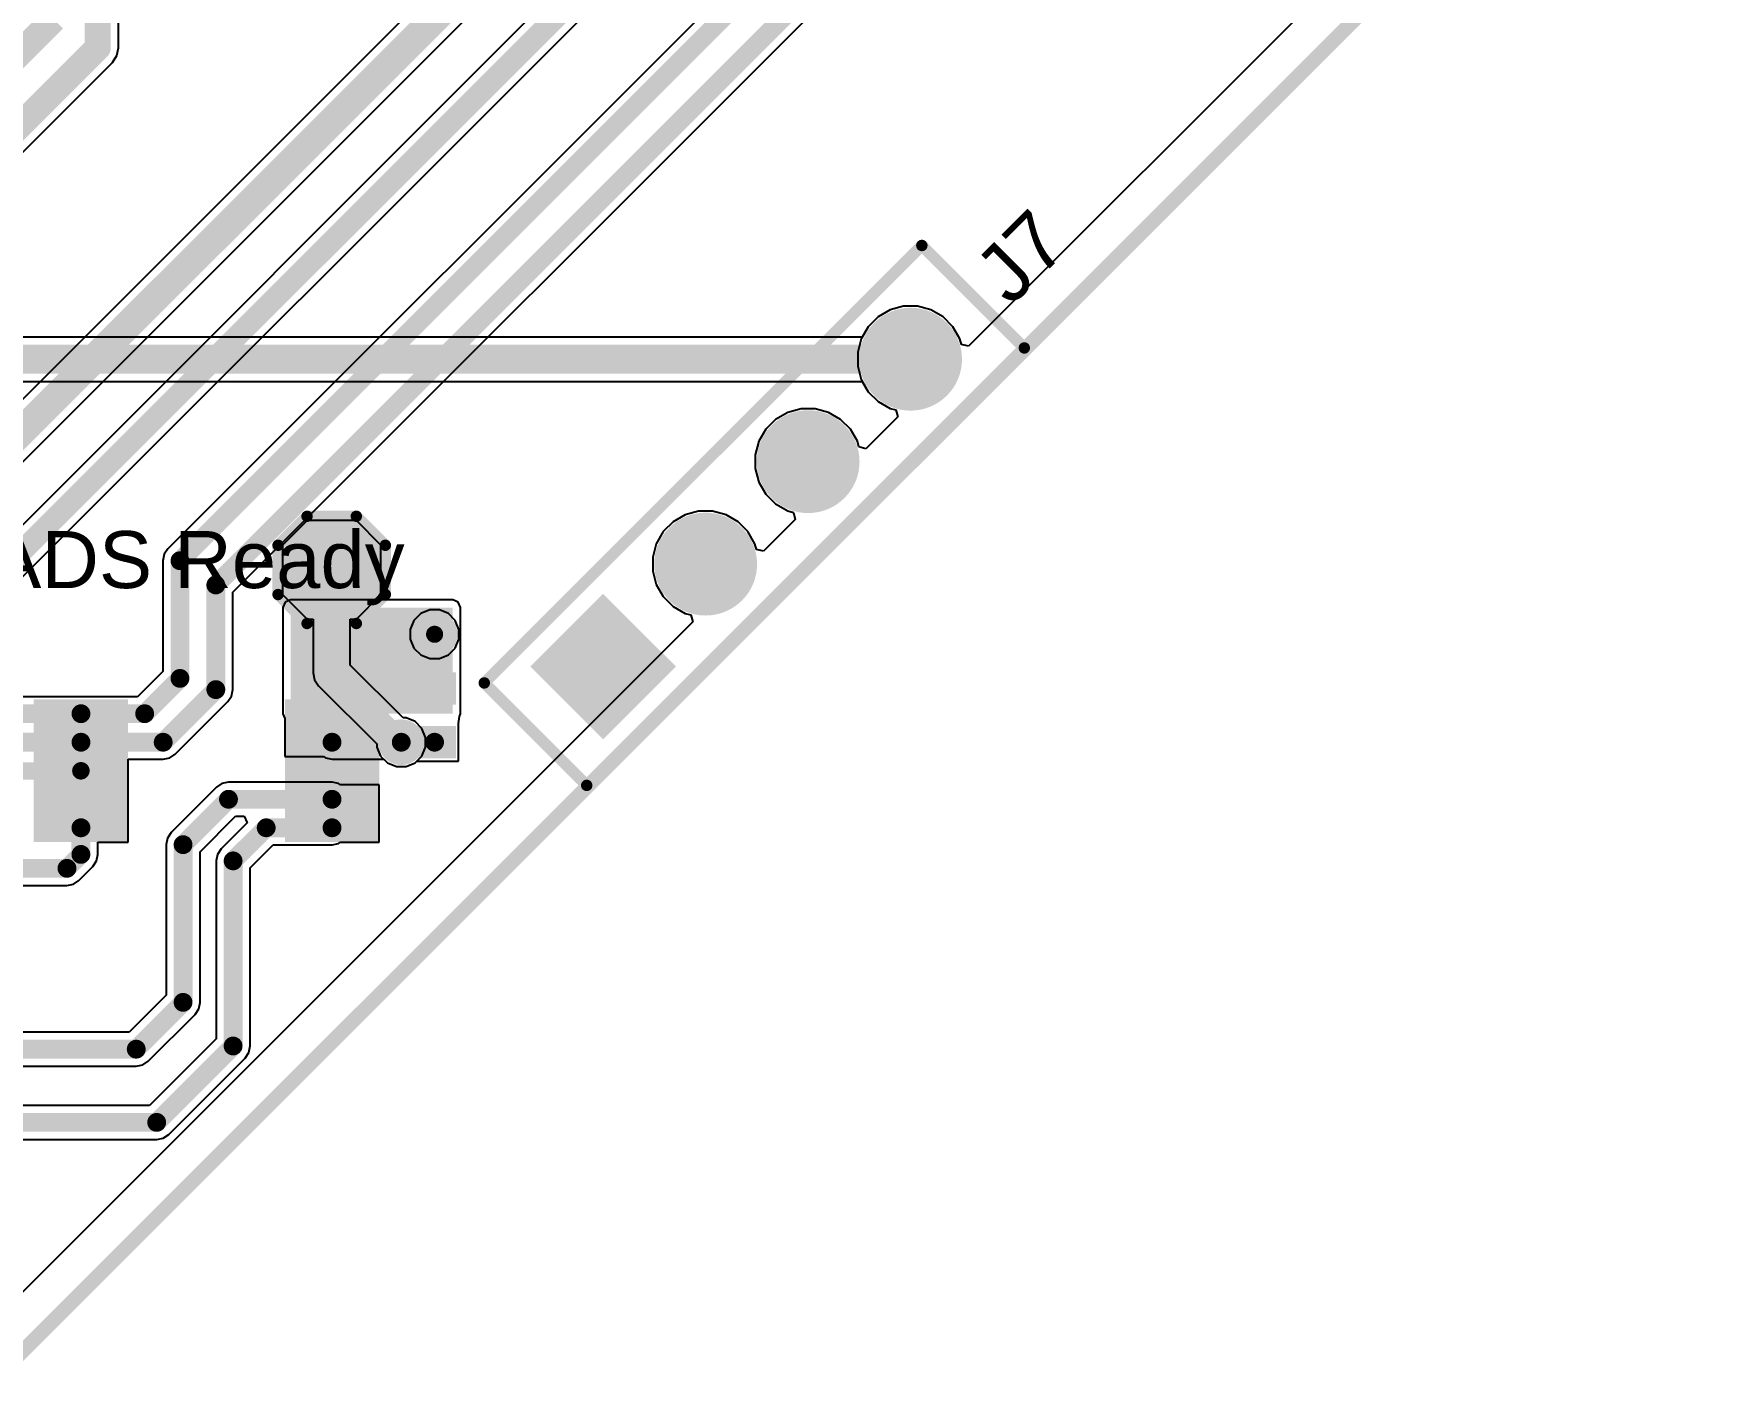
# Model space of a CAD drawing. Header units: millimetres. Extents: x -0.27 to 3.94, y -1.19 to 3.
# Drawn here: x 2.786 to 3.942, y -1.186 to -0.249 of the extents above; entities that cross this region are included whole.
import ezdxf

# ---------------------------------------------------------------- set-up
doc = ezdxf.new("R2010")
doc.units = ezdxf.units.MM
doc.header["$MEASUREMENT"] = 0
for name, color, linetype in [('BottomLayer', 5, 'Continuous'), ('BottomPaste', 16, 'Continuous'), ('BottomSolder', 6, 'Continuous'), ('Mechanical2', 216, 'Continuous'), ('MultiLayer', 9, 'Continuous'), ('PadHoleLayer', 156, 'Continuous'), ('TopLayer', 1, 'Continuous'), ('TopOverlay', 2, 'Continuous'), ('TopPaste', 8, 'Continuous'), ('TopSolder', 216, 'Continuous'), ('ViaHoleLayer', 16, 'Continuous')]:
    doc.layers.add(name, color=color, linetype=linetype)
doc.styles.add('Arial', font='arial.ttf', dxfattribs={"height": 0.2})

# ---------------------------------------------------------------- blocks, each defined once
blk = doc.blocks.new('VSSOP_10_B_15')
at = {"layer": 'BottomLayer'}
for points in [[(-0.1151575, 0.0452756), (-0.0580709, 0.0452756), (-0.0580709, 0.0334646), (-0.1151575, 0.0334646)], [(0.0580709, 0.0452756), (0.1151575, 0.0452756), (0.1151575, 0.0334646), (0.0580709, 0.0334646)], [(-0.1151575, 0.0255905), (-0.0580709, 0.0255905), (-0.0580709, 0.0137795), (-0.1151575, 0.0137795)], [(0.0580709, 0.0255906), (0.1151575, 0.0255906), (0.1151575, 0.0137796), (0.0580709, 0.0137796)], [(-0.1151575, 0.0059055), (-0.0580709, 0.0059055), (-0.0580709, -0.0059055), (-0.1151575, -0.0059055)], [(0.0580709, 0.0059055), (0.1151575, 0.0059055), (0.1151575, -0.0059055), (0.0580709, -0.0059055)], [(-0.1151575, -0.0137796), (-0.0580709, -0.0137796), (-0.0580709, -0.0255906), (-0.1151575, -0.0255906)], [(0.0580709, -0.0137795), (0.1151575, -0.0137795), (0.1151575, -0.0255905), (0.0580709, -0.0255905)], [(-0.1151575, -0.0334646), (-0.0580709, -0.0334646), (-0.0580709, -0.0452756), (-0.1151575, -0.0452756)], [(0.0580709, -0.0334646), (0.1151575, -0.0334646), (0.1151575, -0.0452756), (0.0580709, -0.0452756)]]:
    blk.add_hatch(color=5, dxfattribs=at).paths.add_polyline_path(points)
at = {"layer": 'BottomPaste'}
for points in [[(-0.1151575, 0.0452756), (-0.0580709, 0.0452756), (-0.0580709, 0.0334646), (-0.1151575, 0.0334646)], [(0.0580709, 0.0452756), (0.1151575, 0.0452756), (0.1151575, 0.0334646), (0.0580709, 0.0334646)], [(-0.1151575, 0.0255905), (-0.0580709, 0.0255905), (-0.0580709, 0.0137795), (-0.1151575, 0.0137795)], [(0.0580709, 0.0255906), (0.1151575, 0.0255906), (0.1151575, 0.0137796), (0.0580709, 0.0137796)], [(-0.1151575, 0.0059055), (-0.0580709, 0.0059055), (-0.0580709, -0.0059055), (-0.1151575, -0.0059055)], [(0.0580709, 0.0059055), (0.1151575, 0.0059055), (0.1151575, -0.0059055), (0.0580709, -0.0059055)], [(-0.1151575, -0.0137796), (-0.0580709, -0.0137796), (-0.0580709, -0.0255906), (-0.1151575, -0.0255906)], [(0.0580709, -0.0137795), (0.1151575, -0.0137795), (0.1151575, -0.0255905), (0.0580709, -0.0255905)], [(-0.1151575, -0.0334646), (-0.0580709, -0.0334646), (-0.0580709, -0.0452756), (-0.1151575, -0.0452756)], [(0.0580709, -0.0334646), (0.1151575, -0.0334646), (0.1151575, -0.0452756), (0.0580709, -0.0452756)]]:
    blk.add_hatch(color=16, dxfattribs=at).paths.add_polyline_path(points)
at = {"layer": 'BottomSolder'}
for points in [[(-0.1191575, 0.0492756), (-0.0540709, 0.0492756), (-0.0540709, 0.0294646), (-0.1191575, 0.0294646)], [(0.0540709, 0.0492756), (0.1191575, 0.0492756), (0.1191575, 0.0294646), (0.0540709, 0.0294646)], [(-0.1191575, 0.0295905), (-0.0540709, 0.0295905), (-0.0540709, 0.0097795), (-0.1191575, 0.0097795)], [(0.0540709, 0.0295906), (0.1191575, 0.0295906), (0.1191575, 0.0097796), (0.0540709, 0.0097796)], [(-0.1191575, 0.0099055), (-0.0540709, 0.0099055), (-0.0540709, -0.0099055), (-0.1191575, -0.0099055)], [(0.0540709, 0.0099055), (0.1191575, 0.0099055), (0.1191575, -0.0099055), (0.0540709, -0.0099055)], [(-0.1191575, -0.0097796), (-0.0540709, -0.0097796), (-0.0540709, -0.0295906), (-0.1191575, -0.0295906)], [(0.0540709, -0.0097795), (0.1191575, -0.0097795), (0.1191575, -0.0295905), (0.0540709, -0.0295905)], [(-0.1191575, -0.0294646), (-0.0540709, -0.0294646), (-0.0540709, -0.0492756), (-0.1191575, -0.0492756)], [(0.0540709, -0.0294646), (0.1191575, -0.0294646), (0.1191575, -0.0492756), (0.0540709, -0.0492756)]]:
    blk.add_hatch(color=6, dxfattribs=at).paths.add_polyline_path(points)
blk = doc.blocks.new('R___0402_B_63')
at = {"layer": 'BottomLayer'}
for points in [[(-0.009500000000000001, 0.0125), (-0.009499999999999998, -0.0125), (-0.0275, -0.0125), (-0.0275, 0.0125)], [(0.0275, 0.0125), (0.0275, -0.0125), (0.009500000000000001, -0.0125), (0.009499999999999998, 0.0125)]]:
    blk.add_hatch(color=5, dxfattribs=at).paths.add_polyline_path(points)
at = {"layer": 'BottomPaste'}
for points in [[(-0.009500000000000001, 0.0125), (-0.009499999999999998, -0.0125), (-0.0275, -0.0125), (-0.0275, 0.0125)], [(0.0275, 0.0125), (0.0275, -0.0125), (0.009500000000000001, -0.0125), (0.009499999999999998, 0.0125)]]:
    blk.add_hatch(color=16, dxfattribs=at).paths.add_polyline_path(points)
at = {"layer": 'BottomSolder'}
for points in [[(-0.007334600000000002, 0.0146654), (-0.007334599999999998, -0.0146654), (-0.0296654, -0.0146654), (-0.0296654, 0.0146654)], [(0.0296654, 0.0146654), (0.0296654, -0.0146654), (0.007334600000000002, -0.0146654), (0.007334599999999998, 0.0146654)]]:
    blk.add_hatch(color=6, dxfattribs=at).paths.add_polyline_path(points)
blk = doc.blocks.new('T__________110')
at = {"layer": 'TopLayer'}
blk.add_hatch(color=1, dxfattribs=at).paths.add_polyline_path([(0.015, 0.03), (-0.015, 0.03), (-0.03, 0.015), (-0.03, -0.015), (-0.015, -0.03), (0.015, -0.03), (0.03, -0.015), (0.03, 0.015)])
at = {"layer": 'TopPaste'}
blk.add_hatch(color=8, dxfattribs=at).paths.add_polyline_path([(0.015, 0.03), (-0.015, 0.03), (-0.03, 0.015), (-0.03, -0.015), (-0.015, -0.03), (0.015, -0.03), (0.03, -0.015), (0.03, 0.015)])
at = {"layer": 'TopSolder'}
blk.add_hatch(color=216, dxfattribs=at).paths.add_polyline_path([(0.017, 0.034), (-0.017, 0.034), (-0.034, 0.017), (-0.034, -0.017), (-0.017, -0.034), (0.017, -0.034), (0.034, -0.017), (0.034, 0.017)])
at = {"layer": 'TopOverlay', "const_width": 0.007874}
for points in [[(-0.037, 0.017), (-0.017, 0.037)], [(-0.017, 0.037), (0.017, 0.037)], [(-0.017, 0.037), (0.017, 0.037)], [(0.017, 0.037), (0.037, 0.017)], [(-0.037, -0.017), (-0.037, 0.017)], [(0.037, -0.017), (0.037, 0.017)], [(-0.037, -0.017), (-0.017, -0.037)], [(0.017, -0.037), (0.037, -0.017)], [(-0.017, -0.037), (0.017, -0.037)], [(-0.017, -0.037), (0.017, -0.037)]]:
    blk.add_lwpolyline(points, dxfattribs=at)
at = {"layer": 'TopOverlay', "const_width": 0.003937}
for points in [[(-0.0189685, 0.037, 1), (-0.0150315, 0.037, 1)], [(-0.0189685, 0.037, 1), (-0.0150315, 0.037, 1)], [(-0.0189685, 0.037, 1), (-0.0150315, 0.037, 1)], [(0.0150315, 0.037, 1), (0.0189685, 0.037, 1)], [(0.0150315, 0.037, 1), (0.0189685, 0.037, 1)], [(0.0150315, 0.037, 1), (0.0189685, 0.037, 1)], [(-0.0389685, 0.017, 1), (-0.0350315, 0.017, 1)], [(-0.0389685, 0.017, 1), (-0.0350315, 0.017, 1)], [(0.0350315, 0.017, 1), (0.0389685, 0.017, 1)], [(0.0350315, 0.017, 1), (0.0389685, 0.017, 1)], [(-0.0389685, -0.017, 1), (-0.0350315, -0.017, 1)], [(-0.0389685, -0.017, 1), (-0.0350315, -0.017, 1)], [(0.0350315, -0.017, 1), (0.0389685, -0.017, 1)], [(0.0350315, -0.017, 1), (0.0389685, -0.017, 1)], [(-0.0189685, -0.037, 1), (-0.0150315, -0.037, 1)], [(-0.0189685, -0.037, 1), (-0.0150315, -0.037, 1)], [(-0.0189685, -0.037, 1), (-0.0150315, -0.037, 1)], [(0.0150315, -0.037, 1), (0.0189685, -0.037, 1)], [(0.0150315, -0.037, 1), (0.0189685, -0.037, 1)], [(0.0150315, -0.037, 1), (0.0189685, -0.037, 1)]]:
    blk.add_lwpolyline(points, format="xyb", close=True, dxfattribs=at)
blk = doc.blocks.new('HDR1X4_F______140')
at = {"layer": 'BottomLayer'}
blk.add_hatch(color=5, dxfattribs=at).paths.add_polyline_path([(-0.18149605, 0.03149605), (-0.11850395, 0.03149605), (-0.11850395, -0.03149605), (-0.18149605, -0.03149605)])
h = blk.add_hatch(color=5, dxfattribs=at)
edge = h.paths.add_edge_path()
edge.add_arc((-0.0499999, 0), 0.031496, 0, 360)
h = blk.add_hatch(color=5, dxfattribs=at)
edge = h.paths.add_edge_path()
edge.add_arc((0.0499999, 0), 0.031496, 0, 360)
h = blk.add_hatch(color=5, dxfattribs=at)
edge = h.paths.add_edge_path()
edge.add_arc((0.15, 0), 0.031496, 0, 360)
at = {"layer": 'BottomSolder'}
blk.add_hatch(color=6, dxfattribs=at).paths.add_polyline_path([(-0.18549605, 0.03549605), (-0.11450395, 0.03549605), (-0.11450395, -0.03549605), (-0.18549605, -0.03549605)])
h = blk.add_hatch(color=6, dxfattribs=at)
edge = h.paths.add_edge_path()
edge.add_arc((-0.0499999, 0), 0.035496, 0, 360)
h = blk.add_hatch(color=6, dxfattribs=at)
edge = h.paths.add_edge_path()
edge.add_arc((0.0499999, 0), 0.035496, 0, 360)
h = blk.add_hatch(color=6, dxfattribs=at)
edge = h.paths.add_edge_path()
edge.add_arc((0.15, 0), 0.035496, 0, 360)
at = {"layer": 'MultiLayer'}
blk.add_hatch(color=9, dxfattribs=at).paths.add_polyline_path([(-0.18149605, 0.03149605), (-0.11850395, 0.03149605), (-0.11850395, -0.03149605), (-0.18149605, -0.03149605)])
h = blk.add_hatch(color=9, dxfattribs=at)
edge = h.paths.add_edge_path()
edge.add_arc((-0.0499999, 0), 0.031496, 0, 360)
h = blk.add_hatch(color=9, dxfattribs=at)
edge = h.paths.add_edge_path()
edge.add_arc((0.0499999, 0), 0.031496, 0, 360)
h = blk.add_hatch(color=9, dxfattribs=at)
edge = h.paths.add_edge_path()
edge.add_arc((0.15, 0), 0.031496, 0, 360)
at = {"layer": 'PadHoleLayer'}
h = blk.add_hatch(color=156, dxfattribs=at)
edge = h.paths.add_edge_path()
edge.add_arc((-0.15, 0), 0.0187008, 0, 360)
h = blk.add_hatch(color=156, dxfattribs=at)
edge = h.paths.add_edge_path()
edge.add_arc((-0.0499999, 0), 0.0187008, 0, 360)
h = blk.add_hatch(color=156, dxfattribs=at)
edge = h.paths.add_edge_path()
edge.add_arc((0.0499999, 0), 0.0187008, 0, 360)
h = blk.add_hatch(color=156, dxfattribs=at)
edge = h.paths.add_edge_path()
edge.add_arc((0.15, 0), 0.0187008, 0, 360)
at = {"layer": 'TopLayer'}
blk.add_hatch(color=1, dxfattribs=at).paths.add_polyline_path([(-0.18149605, 0.03149605), (-0.11850395, 0.03149605), (-0.11850395, -0.03149605), (-0.18149605, -0.03149605)])
h = blk.add_hatch(color=1, dxfattribs=at)
edge = h.paths.add_edge_path()
edge.add_arc((-0.0499999, 0), 0.031496, 0, 360)
h = blk.add_hatch(color=1, dxfattribs=at)
edge = h.paths.add_edge_path()
edge.add_arc((0.0499999, 0), 0.031496, 0, 360)
h = blk.add_hatch(color=1, dxfattribs=at)
edge = h.paths.add_edge_path()
edge.add_arc((0.15, 0), 0.031496, 0, 360)
at = {"layer": 'TopSolder'}
blk.add_hatch(color=216, dxfattribs=at).paths.add_polyline_path([(-0.18549605, 0.03549605), (-0.11450395, 0.03549605), (-0.11450395, -0.03549605), (-0.18549605, -0.03549605)])
h = blk.add_hatch(color=216, dxfattribs=at)
edge = h.paths.add_edge_path()
edge.add_arc((-0.0499999, 0), 0.035496, 0, 360)
h = blk.add_hatch(color=216, dxfattribs=at)
edge = h.paths.add_edge_path()
edge.add_arc((0.0499999, 0), 0.035496, 0, 360)
h = blk.add_hatch(color=216, dxfattribs=at)
edge = h.paths.add_edge_path()
edge.add_arc((0.15, 0), 0.035496, 0, 360)
at = {"layer": 'TopOverlay', "const_width": 0.007874}
for points in [[(-0.216, 0.05), (0.211, 0.05)], [(-0.216, 0.05), (-0.216, -0.05)], [(0.211, 0.05), (0.211, -0.05)], [(-0.216, -0.05), (0.211, -0.05)]]:
    blk.add_lwpolyline(points, dxfattribs=at)
at = {"layer": 'TopOverlay', "const_width": 0.003937}
for points in [[(-0.2179685, 0.05, 1), (-0.2140315, 0.05, 1)], [(-0.2179685, 0.05, 1), (-0.2140315, 0.05, 1)], [(0.2090315, 0.05, 1), (0.2129685, 0.05, 1)], [(0.2090315, 0.05, 1), (0.2129685, 0.05, 1)], [(-0.2179685, -0.05, 1), (-0.2140315, -0.05, 1)], [(-0.2179685, -0.05, 1), (-0.2140315, -0.05, 1)], [(0.2090315, -0.05, 1), (0.2129685, -0.05, 1)], [(0.2090315, -0.05, 1), (0.2129685, -0.05, 1)]]:
    blk.add_lwpolyline(points, format="xyb", close=True, dxfattribs=at)

msp = doc.modelspace()

# ---------------------------------------------------------------- hatches: boundary and pattern name
at = {"layer": 'BottomLayer'}
msp.add_hatch(color=5, dxfattribs=at).paths.add_polyline_path([(2.9636856, -0.7182596), (3.0755004, -0.7182596), (3.0755004, -0.6449998), (2.9636856, -0.6449998)])
h = msp.add_hatch(color=5, dxfattribs=at)
edge = h.paths.add_edge_path()
edge.add_arc((3.0630005, -0.6634394), 0.011811, 0, 360)
h = msp.add_hatch(color=5, dxfattribs=at)
edge = h.paths.add_edge_path()
edge.add_arc((3.0400005, -0.7379446), 0.011811, 0, 360)
at = {"layer": 'BottomSolder'}
h = msp.add_hatch(color=6, dxfattribs=at)
edge = h.paths.add_edge_path()
edge.add_arc((3.0630005, -0.6634394), 0.015811, 0, 360)
h = msp.add_hatch(color=6, dxfattribs=at)
edge = h.paths.add_edge_path()
edge.add_arc((3.0400005, -0.7379446), 0.015811, 0, 360)
at = {"layer": 'TopLayer'}
h = msp.add_hatch(color=1, dxfattribs=at)
edge = h.paths.add_edge_path()
edge.add_arc((3.0630005, -0.6634394), 0.011811, 0, 360)
h = msp.add_hatch(color=1, dxfattribs=at)
edge = h.paths.add_edge_path()
edge.add_arc((3.0400005, -0.7379446), 0.011811, 0, 360)
at = {"layer": 'TopSolder'}
h = msp.add_hatch(color=216, dxfattribs=at)
edge = h.paths.add_edge_path()
edge.add_arc((3.0630005, -0.6634394), 0.015811, 0, 360)
h = msp.add_hatch(color=216, dxfattribs=at)
edge = h.paths.add_edge_path()
edge.add_arc((3.0400005, -0.7379446), 0.015811, 0, 360)
at = {"layer": 'ViaHoleLayer'}
h = msp.add_hatch(color=16, dxfattribs=at)
edge = h.paths.add_edge_path()
edge.add_arc((3.0630005, -0.6634394), 0.0059055, 0, 360)
h = msp.add_hatch(color=16, dxfattribs=at)
edge = h.paths.add_edge_path()
edge.add_arc((3.0400005, -0.7379446), 0.0059055, 0, 360)

# ---------------------------------------------------------------- linework, layer by layer
at = {"layer": 'BottomLayer'}
for p, q in [((2.8448672, -0.2586005), (2.8448672, 0.3539213)), ((3.9089374, 0.0129372), (3.4313073, -0.4646929)), ((3.1717126, -0.108175), (2.6305596, -0.6493281)), ((2.6477089, -0.6754364), (3.197821, -0.1253244)), ((3.223192, -0.1431899), (2.659127, -0.7072549)), ((3.3427168, -0.1407014), (2.8790215, -0.6043968)), ((2.6734181, -0.7290118), (3.2449489, -0.157481)), ((2.9237738, -0.6342643), (3.3916925, -0.1663456)), ((2.8406864, -0.2686945), (2.8437806, -0.2640635)), ((2.8437806, -0.2640635), (2.8448673, -0.258601)), ((2.8448673, -0.258601), (2.8448672, -0.2586005)), ((2.4665553, -0.6428256), (2.8406861, -0.2686947)), ((2.8406861, -0.2686947), (2.8406864, -0.2686945)), ((3.386617, -0.4370825), (3.3773349, -0.4395697)), ((3.3962266, -0.4370825), (3.386617, -0.4370825)), ((3.4055087, -0.4395697), (3.3962266, -0.4370825)), ((3.3690127, -0.4443744), (3.3622177, -0.4511694)), ((3.3773349, -0.4395697), (3.3690127, -0.4443744)), ((3.4138309, -0.4443744), (3.4055087, -0.4395697)), ((3.4206259, -0.4511694), (3.4138309, -0.4443744)), ((3.357413, -0.4594916), (3.3549258, -0.4687737)), ((3.3622177, -0.4511694), (3.357413, -0.4594916)), ((3.4254306, -0.4594916), (3.4206259, -0.4511694)), ((3.4264776, -0.4633988), (3.4254306, -0.4594916)), ((3.3549258, -0.4687737), (3.3549258, -0.4783833)), ((3.4313073, -0.4646929), (3.4264776, -0.4633988)), ((3.3549258, -0.4783833), (3.357413, -0.4876654)), ((3.357413, -0.4876654), (3.3622177, -0.4959876)), ((3.3622177, -0.4959876), (3.3690127, -0.5027826)), ((3.3159063, -0.5077932), (3.3066242, -0.5102804)), ((3.3255159, -0.5077932), (3.3159063, -0.5077932)), ((3.334798, -0.5102804), (3.3255159, -0.5077932)), ((3.3690127, -0.5027826), (3.3773349, -0.5075873)), ((3.3773349, -0.5075873), (3.3812421, -0.5086343)), ((3.298302, -0.5150851), (3.291507, -0.5218801)), ((3.3066242, -0.5102804), (3.298302, -0.5150851)), ((3.3431202, -0.5150851), (3.334798, -0.5102804)), ((3.3499152, -0.5218801), (3.3431202, -0.5150851)), ((3.3825362, -0.513464), (3.3605966, -0.5354036)), ((3.3812421, -0.5086343), (3.3825362, -0.513464)), ((3.2867023, -0.5302023), (3.2842151, -0.5394844)), ((3.291507, -0.5218801), (3.2867023, -0.5302023)), ((3.3547199, -0.5302023), (3.3499152, -0.5218801)), ((3.3557669, -0.5341095), (3.3547199, -0.5302023)), ((3.2842151, -0.5394844), (3.2842151, -0.549094)), ((3.3605966, -0.5354036), (3.3557669, -0.5341095)), ((3.2842151, -0.549094), (3.2867023, -0.5583761)), ((3.2867023, -0.5583761), (3.291507, -0.5666983)), ((3.291507, -0.5666983), (3.298302, -0.5734933)), ((3.298302, -0.5734933), (3.3066242, -0.578298)), ((3.2275914, -0.5857957), (3.2207964, -0.5925907)), ((3.2359136, -0.580991), (3.2275914, -0.5857957)), ((3.2451957, -0.5785038), (3.2359136, -0.580991)), ((3.2548053, -0.5785038), (3.2451957, -0.5785038)), ((3.2640874, -0.580991), (3.2548053, -0.5785038)), ((3.2724096, -0.5857957), (3.2640874, -0.580991)), ((3.2792046, -0.5925907), (3.2724096, -0.5857957)), ((3.3118255, -0.5841747), (3.289886, -0.6061142)), ((3.3066242, -0.578298), (3.3105314, -0.579345)), ((3.3105314, -0.579345), (3.3118255, -0.5841747)), ((3.2159917, -0.6009129), (3.2135045, -0.610195)), ((3.2207964, -0.5925907), (3.2159917, -0.6009129)), ((3.2840093, -0.6009129), (3.2792046, -0.5925907)), ((3.2850563, -0.6048201), (3.2840093, -0.6009129)), ((2.8764797, -0.6082007), (2.8755872, -0.6126878)), ((2.8790215, -0.6043968), (2.8764797, -0.6082007)), ((3.2135045, -0.610195), (3.2135045, -0.6198046)), ((3.289886, -0.6061142), (3.2850563, -0.6048201)), ((2.8755872, -0.6126878), (2.8755872, -0.6890442)), ((3.2135045, -0.6198046), (3.2159917, -0.6290867)), ((2.9237738, -0.7016265), (2.9237738, -0.6342643)), ((3.2159917, -0.6290867), (3.2207964, -0.6374089)), ((2.9598587, -0.6411729), (2.9582736, -0.6449998)), ((2.9582736, -0.6449998), (2.9582736, -0.7182596)), ((2.9636856, -0.6395878), (2.9598587, -0.6411729)), ((3.0755005, -0.6395878), (2.9636856, -0.6395878)), ((3.0793274, -0.6411729), (3.0755005, -0.6395878)), ((3.0809125, -0.6449998), (3.0793274, -0.6411729)), ((3.0809125, -0.7182596), (3.0809125, -0.6449998)), ((3.2207964, -0.6374089), (3.2275914, -0.6442039)), ((3.2275914, -0.6442039), (3.2359136, -0.6490086)), ((3.2411149, -0.6548853), (2.7460004, -1.1499998)), ((3.2359136, -0.6490086), (3.2398208, -0.6500556)), ((3.2398208, -0.6500556), (3.2411149, -0.6548853)), ((2.8755872, -0.6890442), (2.8580972, -0.7065343)), ((2.9228813, -0.7061136), (2.9237738, -0.7016265)), ((2.8580972, -0.7065343), (2.7267407, -0.7065343)), ((2.8840213, -0.7462357), (2.9203395, -0.7099175)), ((2.9203395, -0.7099175), (2.9228813, -0.7061136)), ((2.9582736, -0.7182596), (2.9596856, -0.7216686)), ((2.9596856, -0.7216686), (2.9596856, -0.7478501)), ((3.0795005, -0.7509446), (3.0795005, -0.7249447)), ((3.0795005, -0.7249447), (3.0795006, -0.7249447)), ((3.0795006, -0.7249447), (3.08011, -0.720197)), ((3.08011, -0.720197), (3.0809125, -0.7182596)), ((2.8515438, -0.7872203), (2.8515438, -0.74967)), ((2.8515438, -0.74967), (2.8757303, -0.74967)), ((2.8757303, -0.74967), (2.8802174, -0.7487775)), ((2.8802174, -0.7487775), (2.8840213, -0.7462357)), ((2.9596856, -0.7478501), (2.9863541, -0.7478501)), ((2.9863541, -0.7478501), (2.9877418, -0.7487774)), ((2.9877418, -0.7487774), (2.9922289, -0.7496699)), ((2.9922289, -0.7496699), (3.0279516, -0.7496699)), ((3.0279516, -0.7496699), (3.0304779, -0.7521962)), ((3.0495231, -0.7521962), (3.0507747, -0.7509446)), ((3.0507747, -0.7509446), (3.0795005, -0.7509446)), ((3.0304779, -0.7521962), (3.0366566, -0.7547556)), ((3.0366566, -0.7547556), (3.0433444, -0.7547556)), ((3.0433444, -0.7547556), (3.0495231, -0.7521962)), ((2.9124969, -0.7690237), (2.8811611, -0.8003595)), ((2.9163008, -0.7664819), (2.9124969, -0.7690237)), ((2.9207879, -0.7655894), (2.9163008, -0.7664819)), ((2.9922289, -0.7655894), (2.9207879, -0.7655894)), ((2.996716, -0.7664819), (2.9922289, -0.7655894)), ((2.9981037, -0.7674092), (2.996716, -0.7664819)), ((3.0247722, -0.7674092), (2.9981037, -0.7674092)), ((3.0247722, -0.8069053), (3.0247722, -0.7674092)), ((2.8515438, -0.8069053), (2.8515438, -0.7872203)), ((2.9011774, -0.8135072), (2.9256446, -0.78904)), ((2.9335723, -0.7936594), (2.9156775, -0.8115543)), ((2.9256446, -0.78904), (2.9316588, -0.78904)), ((2.9316588, -0.78904), (2.9335723, -0.7936594)), ((2.8306837, -0.8153845), (2.8306837, -0.8069053)), ((2.8306837, -0.8069053), (2.8515438, -0.8069053)), ((2.8786193, -0.8041634), (2.8777268, -0.8086505)), ((2.8777268, -0.8086505), (2.8777268, -0.9126328)), ((2.8811611, -0.8003595), (2.8786193, -0.8041634)), ((2.9356938, -0.824702), (2.9516708, -0.8087251)), ((2.9516708, -0.8087251), (2.9922289, -0.8087251)), ((2.9922289, -0.8087251), (2.996716, -0.8078326)), ((2.996716, -0.8078326), (2.9981037, -0.8069053)), ((2.9981037, -0.8069053), (3.0247722, -0.8069053)), ((2.8272494, -0.8236755), (2.8297912, -0.8198716)), ((2.8297912, -0.8198716), (2.8306837, -0.8153845)), ((2.9011774, -0.9174896), (2.9011774, -0.8135072)), ((2.9131357, -0.8153582), (2.9122432, -0.8198453)), ((2.9122432, -0.8198453), (2.9122432, -0.9427615)), ((2.9156775, -0.8115543), (2.9131357, -0.8153582)), ((2.8176341, -0.8332908), (2.8272494, -0.8236755)), ((2.9356938, -0.9476183), (2.9356938, -0.824702)), ((2.653025, -0.8367251), (2.8093431, -0.8367251)), ((2.8093431, -0.8367251), (2.8138302, -0.8358326)), ((2.8138302, -0.8358326), (2.8176341, -0.8332908)), ((2.8777268, -0.9126328), (2.8522712, -0.9380885)), ((2.8977431, -0.9257807), (2.9002849, -0.9219767)), ((2.9002849, -0.9219767), (2.9011774, -0.9174896)), ((2.8654189, -0.9581048), (2.8977431, -0.9257807)), ((2.8522712, -0.9380885), (2.3448064, -0.9380885)), ((2.9122432, -0.9427615), (2.8663759, -0.9886289)), ((2.9348013, -0.9521054), (2.9356938, -0.9476183)), ((2.861615, -0.9606466), (2.8654189, -0.9581048)), ((2.8795236, -1.0086452), (2.9322595, -0.9559094)), ((2.9322595, -0.9559094), (2.9348013, -0.9521054)), ((2.3399496, -0.9615391), (2.8571279, -0.9615391)), ((2.8571279, -0.9615391), (2.861615, -0.9606466)), ((2.8663759, -0.9886289), (2.322025, -0.9886289)), ((2.322025, -1.0120795), (2.8712326, -1.0120795)), ((2.8712326, -1.0120795), (2.8757197, -1.011187)), ((2.8757197, -1.011187), (2.8795236, -1.0086452))]:
    msp.add_line(p, q, dxfattribs=at)
for points, const_width in [([(2.8305929, -0.258601), (2.8305929, 0.3539218)], 0.018), ([(2.6368945, -0.664622), (3.1870065, -0.11451)], 0.02), ([(2.6644061, -0.7199998), (3.2359369, -0.148469)], 0.015), ([(2.8873125, -0.6126878), (3.3544421, -0.1455582)], 0.013), ([(2.9120485, -0.6294076), (3.3834015, -0.1580546)], 0.013), ([(2.4322984, -0.6069211), (2.8002993, -0.2389202)], 0.018), ([(2.4564618, -0.6327321), (2.8305929, -0.258601)], 0.018), ([(3.3906935, -0.4743068), (3.3914218, -0.4735785)], 0.02), ([(2.8873125, -0.693901), (2.8873125, -0.6126878)], 0.013), ([(2.9120485, -0.7016265), (2.9120485, -0.6294076)], 0.013), ([(3.0630005, -0.7009446), (3.0630005, -0.6634394)], 0.015), ([(2.8629539, -0.7182596), (2.8873125, -0.693901)], 0.013), ([(3.0132722, -0.7156729), (3.0280005, -0.7009446)], 0.015), ([(3.0280005, -0.7009446), (3.0630005, -0.7009446)], 0.015), ([(2.8757303, -0.7379447), (2.9120485, -0.7016265)], 0.013), ([(2.7267407, -0.7182596), (2.8190005, -0.7182596)], 0.013), ([(2.8190005, -0.7182596), (2.8629539, -0.7182596)], 0.013), ([(3.0132722, -0.7166651), (3.0132722, -0.7156729)], 0.015), ([(2.7381046, -0.7379447), (2.8190005, -0.7379447)], 0.013), ([(2.8190005, -0.7379447), (2.8757303, -0.7379447)], 0.013), ([(2.9922289, -0.7379446), (3.0400005, -0.7379446)], 0.013), ([(3.0400005, -0.7379446), (3.0630005, -0.7379446)], 0.013), ([(2.7678462, -0.7577242), (2.818906, -0.7577242)], 0.012), ([(2.818906, -0.7577242), (2.8190005, -0.7576297)], 0.012), ([(2.8894521, -0.8086505), (2.9207879, -0.7773147)], 0.013), ([(2.9207879, -0.7773147), (2.9922289, -0.7773147)], 0.013), ([(2.8189584, -0.7970419), (2.8190005, -0.7969998)], 0.013), ([(2.8189584, -0.8153845), (2.8189584, -0.7970419)], 0.013), ([(2.9239685, -0.8198453), (2.946814, -0.7969998)], 0.013), ([(2.946814, -0.7969998), (2.9922289, -0.7969998)], 0.013), ([(2.8093431, -0.8249998), (2.8189584, -0.8153845)], 0.013), ([(2.8894521, -0.9174896), (2.8894521, -0.8086505)], 0.013), ([(2.6409761, -0.8249998), (2.8093431, -0.8249998)], 0.013), ([(2.9239685, -0.9476183), (2.9239685, -0.8198453)], 0.013), ([(2.8571279, -0.9498138), (2.8894521, -0.9174896)], 0.013), ([(2.3399496, -0.9498138), (2.8571279, -0.9498138)], 0.013), ([(2.8712326, -1.0003542), (2.9239685, -0.9476183)], 0.013), ([(2.3099761, -1.0003542), (2.8712326, -1.0003542)], 0.013)]:
    msp.add_lwpolyline(points, dxfattribs=dict(at, const_width=const_width))
for points, const_width in [([(2.8260929, -0.258601, 1), (2.8350929, -0.258601, 1)], 0.009), ([(2.8260929, -0.258601, 1), (2.8350929, -0.258601, 1)], 0.009), ([(3.3856935, -0.4743068, 1), (3.3956935, -0.4743068, 1)], 0.01), ([(3.3864218, -0.4735785, 1), (3.3964218, -0.4735785, 1)], 0.01), ([(2.8840625, -0.6126878, 1), (2.8905625, -0.6126878, 1)], 0.0065), ([(2.8840625, -0.6126878, 1), (2.8905625, -0.6126878, 1)], 0.0065), ([(2.9087985, -0.6294076, 1), (2.9152985, -0.6294076, 1)], 0.0065), ([(2.9087985, -0.6294076, 1), (2.9152985, -0.6294076, 1)], 0.0065), ([(3.0592505, -0.6634394, 1), (3.0667505, -0.6634394, 1)], 0.0075), ([(2.8840625, -0.693901, 1), (2.8905625, -0.693901, 1)], 0.0065), ([(2.8840625, -0.693901, 1), (2.8905625, -0.693901, 1)], 0.0065), ([(3.0242505, -0.7009446, 1), (3.0317505, -0.7009446, 1)], 0.0075), ([(3.0242505, -0.7009446, 1), (3.0317505, -0.7009446, 1)], 0.0075), ([(3.0592505, -0.7009446, 1), (3.0667505, -0.7009446, 1)], 0.0075), ([(3.0592505, -0.7009446, 1), (3.0667505, -0.7009446, 1)], 0.0075), ([(2.9087985, -0.7016265, 1), (2.9152985, -0.7016265, 1)], 0.0065), ([(2.9087985, -0.7016265, 1), (2.9152985, -0.7016265, 1)], 0.0065), ([(2.8157505, -0.7182596, 1), (2.8222505, -0.7182596, 1)], 0.0065), ([(2.8157505, -0.7182596, 1), (2.8222505, -0.7182596, 1)], 0.0065), ([(2.8597039, -0.7182596, 1), (2.8662039, -0.7182596, 1)], 0.0065), ([(2.8597039, -0.7182596, 1), (2.8662039, -0.7182596, 1)], 0.0065), ([(3.0095222, -0.7156729, 1), (3.0170222, -0.7156729, 1)], 0.0075), ([(3.0095222, -0.7156729, 1), (3.0170222, -0.7156729, 1)], 0.0075), ([(3.0095222, -0.7166651, 1), (3.0170222, -0.7166651, 1)], 0.0075), ([(2.8157505, -0.7379447, 1), (2.8222505, -0.7379447, 1)], 0.0065), ([(2.8157505, -0.7379447, 1), (2.8222505, -0.7379447, 1)], 0.0065), ([(2.8724803, -0.7379447, 1), (2.8789803, -0.7379447, 1)], 0.0065), ([(2.8724803, -0.7379447, 1), (2.8789803, -0.7379447, 1)], 0.0065), ([(2.9889789, -0.7379446, 1), (2.9954789, -0.7379446, 1)], 0.0065), ([(3.0367505, -0.7379446, 1), (3.0432505, -0.7379446, 1)], 0.0065), ([(3.0367505, -0.7379446, 1), (3.0432505, -0.7379446, 1)], 0.0065), ([(3.0597505, -0.7379446, 1), (3.0662505, -0.7379446, 1)], 0.0065), ([(2.815906, -0.7577242, 1), (2.821906, -0.7577242, 1)], 0.006), ([(2.815906, -0.7577242, 1), (2.821906, -0.7577242, 1)], 0.006), ([(2.8160005, -0.7576297, 1), (2.8220005, -0.7576297, 1)], 0.006), ([(2.9175379, -0.7773147, 1), (2.9240379, -0.7773147, 1)], 0.0065), ([(2.9175379, -0.7773147, 1), (2.9240379, -0.7773147, 1)], 0.0065), ([(2.9889789, -0.7773147, 1), (2.9954789, -0.7773147, 1)], 0.0065), ([(2.8157084, -0.7970419, 1), (2.8222084, -0.7970419, 1)], 0.0065), ([(2.8157084, -0.7970419, 1), (2.8222084, -0.7970419, 1)], 0.0065), ([(2.8157505, -0.7969998, 1), (2.8222505, -0.7969998, 1)], 0.0065), ([(2.943564, -0.7969998, 1), (2.950064, -0.7969998, 1)], 0.0065), ([(2.943564, -0.7969998, 1), (2.950064, -0.7969998, 1)], 0.0065), ([(2.9889789, -0.7969998, 1), (2.9954789, -0.7969998, 1)], 0.0065), ([(2.8157084, -0.8153845, 1), (2.8222084, -0.8153845, 1)], 0.0065), ([(2.8157084, -0.8153845, 1), (2.8222084, -0.8153845, 1)], 0.0065), ([(2.8862021, -0.8086505, 1), (2.8927021, -0.8086505, 1)], 0.0065), ([(2.8862021, -0.8086505, 1), (2.8927021, -0.8086505, 1)], 0.0065), ([(2.8060931, -0.8249998, 1), (2.8125931, -0.8249998, 1)], 0.0065), ([(2.8060931, -0.8249998, 1), (2.8125931, -0.8249998, 1)], 0.0065), ([(2.9207185, -0.8198453, 1), (2.9272185, -0.8198453, 1)], 0.0065), ([(2.9207185, -0.8198453, 1), (2.9272185, -0.8198453, 1)], 0.0065), ([(2.8862021, -0.9174896, 1), (2.8927021, -0.9174896, 1)], 0.0065), ([(2.8862021, -0.9174896, 1), (2.8927021, -0.9174896, 1)], 0.0065), ([(2.8538779, -0.9498138, 1), (2.8603779, -0.9498138, 1)], 0.0065), ([(2.8538779, -0.9498138, 1), (2.8603779, -0.9498138, 1)], 0.0065), ([(2.9207185, -0.9476183, 1), (2.9272185, -0.9476183, 1)], 0.0065), ([(2.9207185, -0.9476183, 1), (2.9272185, -0.9476183, 1)], 0.0065), ([(2.8679826, -1.0003542, 1), (2.8744826, -1.0003542, 1)], 0.0065), ([(2.8679826, -1.0003542, 1), (2.8744826, -1.0003542, 1)], 0.0065)]:
    msp.add_lwpolyline(points, format="xyb", close=True, dxfattribs=dict(at, const_width=const_width))
at = {"layer": 'Mechanical2', "const_width": 0.01}
msp.add_lwpolyline([(2.7559005, -1.1810998), (3.9370005, 2e-07)], dxfattribs=at)
at = {"layer": 'TopLayer'}
for p, q in [((3.9089375, 0.0129374), (3.4313072, -0.4646929)), ((3.386617, -0.4370825), (3.3773349, -0.4395697)), ((3.3962266, -0.4370825), (3.386617, -0.4370825)), ((3.4055087, -0.4395697), (3.3962266, -0.4370825)), ((3.3690127, -0.4443744), (3.3622177, -0.4511694)), ((3.3773349, -0.4395697), (3.3690127, -0.4443744)), ((3.4138309, -0.4443744), (3.4055087, -0.4395697)), ((3.4206259, -0.4511694), (3.4138309, -0.4443744)), ((3.3581098, -0.4582846), (2.1881529, -0.4582846)), ((3.3622177, -0.4511694), (3.3581098, -0.4582846)), ((3.4254306, -0.4594916), (3.4206259, -0.4511694)), ((3.4264776, -0.4633988), (3.4254306, -0.4594916)), ((3.4313072, -0.4646929), (3.4264776, -0.4633988)), ((2.1818179, -0.4888724), (3.3581098, -0.4888724)), ((3.3581098, -0.4888724), (3.3622177, -0.4959876)), ((3.3622177, -0.4959876), (3.3690127, -0.5027826)), ((3.3159063, -0.5077932), (3.3066242, -0.5102804)), ((3.3255159, -0.5077932), (3.3159063, -0.5077932)), ((3.334798, -0.5102804), (3.3255159, -0.5077932)), ((3.3690127, -0.5027826), (3.3773349, -0.5075873)), ((3.3773349, -0.5075873), (3.3812421, -0.5086343)), ((3.298302, -0.5150851), (3.291507, -0.5218801)), ((3.3066242, -0.5102804), (3.298302, -0.5150851)), ((3.3431202, -0.5150851), (3.334798, -0.5102804)), ((3.3499152, -0.5218801), (3.3431202, -0.5150851)), ((3.3825362, -0.5134639), (3.3605965, -0.5354036)), ((3.3812421, -0.5086343), (3.3825362, -0.5134639)), ((3.2867023, -0.5302023), (3.2842151, -0.5394844)), ((3.291507, -0.5218801), (3.2867023, -0.5302023)), ((3.3547199, -0.5302023), (3.3499152, -0.5218801)), ((3.3557669, -0.5341095), (3.3547199, -0.5302023)), ((3.2842151, -0.5394844), (3.2842151, -0.549094)), ((3.3605965, -0.5354036), (3.3557669, -0.5341095)), ((3.2842151, -0.549094), (3.2867023, -0.5583761)), ((3.2867023, -0.5583761), (3.291507, -0.5666983)), ((3.291507, -0.5666983), (3.298302, -0.5734933)), ((3.298302, -0.5734933), (3.3066242, -0.578298)), ((2.9750005, -0.5849998), (2.9580005, -0.6019998)), ((3.0090005, -0.5849998), (2.9750005, -0.5849998)), ((3.0260005, -0.6019998), (3.0090005, -0.5849998)), ((3.2275914, -0.5857957), (3.2207964, -0.5925907)), ((3.2359136, -0.580991), (3.2275914, -0.5857957)), ((3.2451957, -0.5785038), (3.2359136, -0.580991)), ((3.2548053, -0.5785038), (3.2451957, -0.5785038)), ((3.2640874, -0.580991), (3.2548053, -0.5785038)), ((3.2724096, -0.5857957), (3.2640874, -0.580991)), ((3.2792046, -0.5925907), (3.2724096, -0.5857957)), ((3.3118255, -0.5841746), (3.2898859, -0.6061142)), ((3.3066242, -0.578298), (3.3105314, -0.579345)), ((3.3105314, -0.579345), (3.3118255, -0.5841746)), ((3.2159917, -0.6009129), (3.2135045, -0.610195)), ((3.2207964, -0.5925907), (3.2159917, -0.6009129)), ((3.2840093, -0.6009129), (3.2792046, -0.5925907)), ((3.2850563, -0.6048201), (3.2840093, -0.6009129)), ((2.9580005, -0.6019998), (2.9580005, -0.6359998)), ((3.0260005, -0.6359998), (3.0260005, -0.6019998)), ((3.2135045, -0.610195), (3.2135045, -0.6198046)), ((3.2898859, -0.6061142), (3.2850563, -0.6048201)), ((3.2135045, -0.6198046), (3.2159917, -0.6290867)), ((3.2159917, -0.6290867), (3.2207964, -0.6374089)), ((2.9580005, -0.6359998), (2.9750005, -0.6529998)), ((3.0090005, -0.6529998), (3.0260005, -0.6359998)), ((3.0596566, -0.6466284), (3.0534779, -0.6491878)), ((3.0663444, -0.6466284), (3.0596566, -0.6466284)), ((3.0725231, -0.6491878), (3.0663444, -0.6466284)), ((3.2207964, -0.6374089), (3.2275914, -0.6442039)), ((3.2275914, -0.6442039), (3.2359136, -0.6490086)), ((3.2411149, -0.6548852), (2.7460003, -1.1499998)), ((2.9750005, -0.6529998), (2.9792556, -0.6529998)), ((2.9792556, -0.6529998), (2.9792556, -0.6899446)), ((3.0047454, -0.6846655), (3.0047454, -0.6529998)), ((3.0047454, -0.6529998), (3.0090005, -0.6529998)), ((3.0487489, -0.6539168), (3.0461895, -0.6600955)), ((3.0534779, -0.6491878), (3.0487489, -0.6539168)), ((3.0772521, -0.6539168), (3.0725231, -0.6491878)), ((3.0798115, -0.6600955), (3.0772521, -0.6539168)), ((3.2359136, -0.6490086), (3.2398208, -0.6500556)), ((3.2398208, -0.6500556), (3.2411149, -0.6548852)), ((3.0461895, -0.6600955), (3.0461895, -0.6667833)), ((3.0461895, -0.6667833), (3.0487489, -0.672962)), ((3.0772521, -0.672962), (3.0798115, -0.6667833)), ((3.0798115, -0.6667833), (3.0798115, -0.6600955)), ((3.0487489, -0.672962), (3.0534779, -0.677691)), ((3.0534779, -0.677691), (3.0596566, -0.6802504)), ((3.0596566, -0.6802504), (3.0663444, -0.6802504)), ((3.0663444, -0.6802504), (3.0725231, -0.677691)), ((3.0725231, -0.677691), (3.0772521, -0.672962)), ((2.9792556, -0.6899446), (2.9802257, -0.6948219)), ((3.0412135, -0.7211336), (3.0047454, -0.6846655)), ((2.9802257, -0.6948219), (2.9829885, -0.6989566)), ((2.9829885, -0.6989566), (3.0231895, -0.7391576)), ((3.0433444, -0.7211336), (3.0412135, -0.7211336)), ((3.0495231, -0.723693), (3.0433444, -0.7211336)), ((3.0542521, -0.728422), (3.0495231, -0.723693)), ((3.0231895, -0.7391576), (3.0231895, -0.7412885)), ((3.0568115, -0.7346007), (3.0542521, -0.728422)), ((3.0568115, -0.7412885), (3.0568115, -0.7346007)), ((3.0231895, -0.7412885), (3.0257489, -0.7474672)), ((3.0257489, -0.7474672), (3.0304779, -0.7521962)), ((3.0495231, -0.7521962), (3.0542521, -0.7474672)), ((3.0542521, -0.7474672), (3.0568115, -0.7412885)), ((3.0304779, -0.7521962), (3.0366566, -0.7547556)), ((3.0366566, -0.7547556), (3.0433444, -0.7547556)), ((3.0433444, -0.7547556), (3.0495231, -0.7521962))]:
    msp.add_line(p, q, dxfattribs=at)
for points, const_width in [([(2.1818179, -0.4735785), (3.3914218, -0.4735785)], 0.02), ([(2.9920005, -0.6899446), (2.9920005, -0.6189998)], 0.015), ([(2.9920005, -0.6899446), (3.0400005, -0.7379446)], 0.015)]:
    msp.add_lwpolyline(points, dxfattribs=dict(at, const_width=const_width))
for points, const_width in [([(3.3864218, -0.4735785, 1), (3.3964218, -0.4735785, 1)], 0.01), ([(2.9882505, -0.6189998, 1), (2.9957505, -0.6189998, 1)], 0.0075), ([(2.9882505, -0.6899446, 1), (2.9957505, -0.6899446, 1)], 0.0075), ([(2.9882505, -0.6899446, 1), (2.9957505, -0.6899446, 1)], 0.0075), ([(3.0362505, -0.7379446, 1), (3.0437505, -0.7379446, 1)], 0.0075)]:
    msp.add_lwpolyline(points, format="xyb", close=True, dxfattribs=dict(at, const_width=const_width))

# ---------------------------------------------------------------- block references
for name, p, rotation in [('HDR1X4_F______140', (3.2853558, -0.5796445), 45), ('R___0402_B_63', (3.0630005, -0.7194446), 90), ('VSSOP_10_B_15', (2.9056147, -0.7576297), 180)]:
    msp.add_blockref(name, p, dxfattribs=dict(rotation=rotation))
msp.add_blockref('T__________110', (2.9920005, -0.6189998))

# ---------------------------------------------------------------- texts
at = {"layer": 'TopOverlay', "style": 'Arial'}
msp.add_text('J7', height=0.04, rotation=45, dxfattribs=at).set_placement((3.4605755, -0.4376999))
msp.add_text('ADS Ready', height=0.0393701, dxfattribs=at).set_placement((2.7550005, -0.6315742))

doc.saveas('drawing.dxf')
